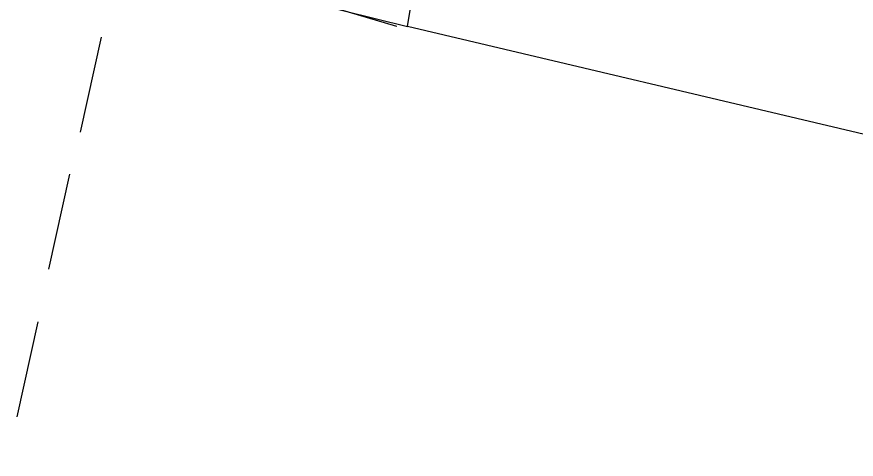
# Model space of a CAD drawing. Header units: feet. Extents: x -84 to 198, y -22 to 181.
# Drawn here: x 103.107 to 104.167, y 139.898 to 140.457 of the extents above; entities that cross this region are included whole.
import ezdxf

# ---------------------------------------------------------------- set-up
doc = ezdxf.new("R2010")
doc.units = ezdxf.units.FT
doc.layers.add('A-LINEA', color=7, linetype='CONTINUOUS')

msp = doc.modelspace()

# ---------------------------------------------------------------- linework, layer by layer
at = {"layer": 'A-LINEA'}
for p, q in [((103.5867, 140.4444), (103.5867, 140.4444)), ((103.5867, 140.4444), (103.5867, 140.4444)), ((103.5867, 140.4444), (103.5867, 140.4444)), ((103.5867, 140.4444), (103.5867, 140.4444)), ((103.6, 140.4444), (103.6, 140.4444)), ((110.7067, 138.7644), (103.6, 140.4444)), ((103.6, 140.4444), (103.6, 140.4444)), ((103.6, 140.4444), (103.6, 140.4444)), ((110.7067, 138.7644), (103.6, 140.4444)), ((103.6, 140.4444), (103.6, 140.4444)), ((103.2133, 140.4311), (103.1867, 140.3111)), ((103.1733, 140.2578), (103.1467, 140.1378)), ((103.1333, 140.0711), (103.1067, 139.9511))]:
    msp.add_line(p, q, dxfattribs=at)
for points in [[(103.5867, 140.4444), (103.4533, 140.4844), (103.4533, 140.4844), (103.4667, 140.5378), (103.4667, 140.5378), (103.4667, 140.5378), (103.4667, 140.5378), (103.4667, 140.5511)], [(103.5867, 140.4444), (103.4533, 140.4844), (103.4533, 140.4844), (103.4667, 140.5378), (103.4667, 140.5378), (103.4667, 140.5378), (103.4667, 140.5378), (103.4667, 140.5511)], [(103.5867, 140.4444), (103.4533, 140.4844), (103.4533, 140.4844), (103.4667, 140.5378), (103.4667, 140.5378), (103.4667, 140.5378), (103.4667, 140.5378), (103.4667, 140.5511)], [(103.5867, 140.4444), (103.4533, 140.4844), (103.4533, 140.4844), (103.4667, 140.5378), (103.4667, 140.5378), (103.4667, 140.5378), (103.4667, 140.5378), (103.4667, 140.5511)], [(103.4533, 140.5378), (103.44, 140.4844), (103.6, 140.4444), (103.6, 140.4444), (103.6133, 140.5244), (103.6, 140.5244)], [(103.4533, 140.5378), (103.44, 140.4844), (103.6, 140.4444), (103.6, 140.4444), (103.6133, 140.5244), (103.6, 140.5244)], [(103.4533, 140.5378), (103.44, 140.4844), (103.6, 140.4444), (103.6, 140.4444), (103.6133, 140.5244), (103.6, 140.5244)], [(103.4533, 140.5378), (103.44, 140.4844), (103.6, 140.4444), (103.6, 140.4444), (103.6133, 140.5244), (103.6, 140.5244)]]:
    msp.add_lwpolyline(points, dxfattribs=at)

doc.saveas('drawing.dxf')
